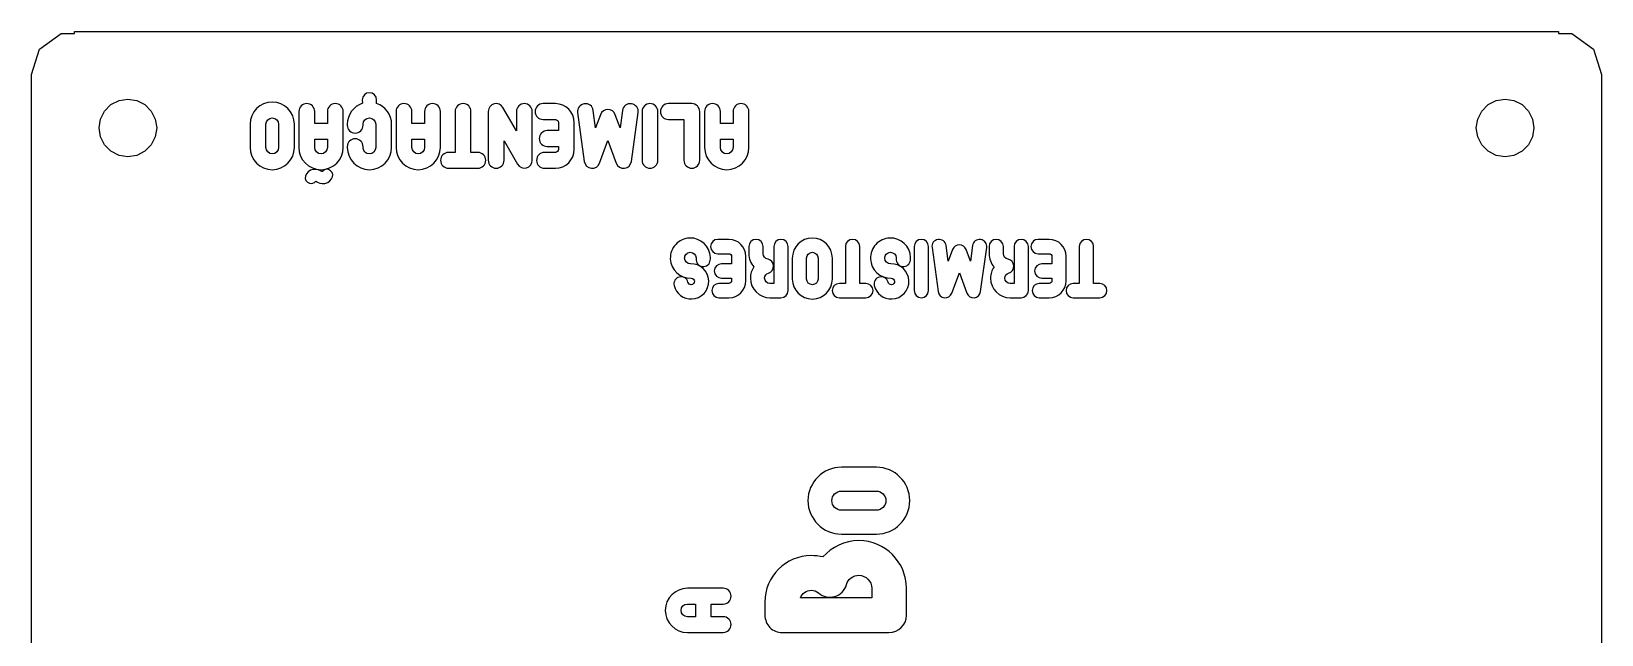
# Model space of a CAD drawing. Extents: x 0 to 215, y 0 to 110.
# Drawn here: x 105.6 to 214.6, y 68.3 to 110.1 of the extents above; entities that cross this region are included whole.
import ezdxf

# ---------------------------------------------------------------- set-up
doc = ezdxf.new("R2010")
doc.units = 0
doc.layers.get('0').update_dxf_attribs({"linetype": 'CONTINUOUS'})

msp = doc.modelspace()

# ---------------------------------------------------------------- linework, layer by layer
at = {"color": 7}
for points in [[(108.578241, 110.142861), (211.578241, 110.142861)], [(108.578241, 109.995863), (108.578241, 110.142861)], [(211.578241, 110.142861), (211.578241, 109.995863)], [(106.15124, 108.905861), (107.65124, 109.995863)], [(107.65124, 109.995863), (108.578241, 109.995863)], [(211.578241, 109.995863), (212.505239, 109.995863)], [(212.505239, 109.995863), (214.005242, 108.905861)], [(105.578241, 107.142861), (106.15124, 108.905861)], [(214.005242, 108.905861), (214.57824, 107.142861)], [(105.578241, 3.142869), (105.578241, 107.142861)], [(214.57824, 107.142861), (214.57824, 3.142869)], [(110.660239, 104.618863), (111.102242, 105.060863)], [(111.102242, 105.060863), (111.66024, 105.344863)], [(111.66024, 105.344863), (112.278242, 105.442862)], [(112.278242, 105.442862), (112.896241, 105.344863)], [(112.896241, 105.344863), (113.454242, 105.060863)], [(113.454242, 105.060863), (113.896242, 104.618863)], [(128.545874, 105.387642), (128.551747, 105.152681)], [(129.544464, 105.146808), (129.544464, 105.387642)], [(139.248227, 104.582897), (139.248227, 103.243611), (138.314252, 104.858978)], [(141.95167, 105.129183), (141.094059, 105.129183)], [(145.082822, 104.359682), (144.747999, 103.455078), (144.583525, 104.653385)], [(146.610076, 104.653385), (146.445602, 103.455078), (146.110779, 104.359682)], [(151.422306, 105.129183), (149.795193, 105.129183)], [(206.26024, 104.618863), (206.702239, 105.060863)], [(206.702239, 105.060863), (207.260241, 105.344863)], [(207.260241, 105.344863), (207.87824, 105.442862)], [(207.87824, 105.442862), (208.496241, 105.344863)], [(208.496241, 105.344863), (209.05424, 105.060863)], [(209.05424, 105.060863), (209.496239, 104.618863)], [(110.27824, 103.442863), (110.376242, 104.060862)], [(110.376242, 104.060862), (110.660239, 104.618863)], [(113.896242, 104.618863), (114.180242, 104.060862)], [(114.180242, 104.060862), (114.278241, 103.442863)], [(120.760178, 103.695915), (120.760178, 102.086421)], [(121.858627, 102.086421), (121.858627, 103.695915)], [(122.739736, 103.695915), (122.739736, 102.086421)], [(123.838185, 102.086421), (123.838185, 103.695915)], [(124.144094, 104.582897), (124.144094, 102.086421)], [(126.123652, 104.582897), (126.123652, 103.754654), (125.242543, 103.754654), (125.242543, 104.582897)], [(127.222101, 102.086421), (127.222101, 104.582897)], [(127.506164, 103.695915), (127.506164, 103.637173)], [(128.604613, 103.637173), (128.604613, 103.695915)], [(129.485722, 103.695915), (129.485722, 102.086421)], [(130.584172, 102.086421), (130.584172, 103.695915)], [(130.890084, 104.582897), (130.890084, 102.086421)], [(132.869642, 104.582897), (132.869642, 103.754654), (131.988533, 103.754654), (131.988533, 104.582897)], [(133.968091, 102.086421), (133.968091, 104.582897)], [(134.99495, 104.58877), (134.99495, 101.745725), (134.530899, 101.745725)], [(136.563324, 101.745725), (136.093399, 101.745725), (136.093399, 104.58877)], [(137.292167, 104.582897), (137.292167, 101.199439)], [(140.346678, 101.199439), (140.346678, 104.582897)], [(141.094059, 104.030735), (141.95167, 104.030735)], [(142.157264, 103.825144), (142.157264, 103.25536), (141.381886, 103.25536)], [(143.255712, 101.951319), (143.255712, 103.825144)], [(143.496823, 104.506533), (143.960875, 101.123075)], [(147.232726, 101.123075), (147.702651, 104.506533)], [(147.967533, 104.577024), (147.967533, 104.577024), (147.967533, 101.193566), (147.967533, 101.193566)], [(149.065985, 101.193566), (149.065985, 104.577024), (149.065985, 104.577024)], [(149.795193, 104.030735), (150.870144, 104.030735), (150.870144, 101.193566)], [(151.968595, 101.193566), (151.968595, 104.577024)], [(152.309748, 104.582897), (152.309748, 102.086421)], [(154.289306, 104.582897), (154.289306, 103.754654), (153.408197, 103.754654), (153.408197, 104.582897)], [(155.387757, 102.086421), (155.387757, 104.582897)], [(205.878241, 103.442863), (205.97624, 104.060862)], [(205.97624, 104.060862), (206.26024, 104.618863)], [(209.496239, 104.618863), (209.78024, 104.060862)], [(209.78024, 104.060862), (209.878241, 103.442863)], [(110.376242, 102.824861), (110.27824, 103.442863)], [(110.660239, 102.266863), (110.376242, 102.824861)], [(114.180242, 102.824861), (113.896242, 102.266863)], [(114.278241, 103.442863), (114.180242, 102.824861)], [(125.242543, 102.086421), (125.242543, 102.656205), (126.123652, 102.656205)], [(126.123652, 102.656205), (126.123652, 102.086421)], [(131.988533, 102.086421), (131.988533, 102.656205), (132.869642, 102.656205)], [(132.869642, 102.656205), (132.869642, 102.086421)], [(138.390616, 101.199439), (138.390616, 102.538725), (139.324591, 100.923358)], [(145.018207, 101.005595), (145.599737, 102.573969), (146.175394, 101.005595)], [(153.408197, 102.086421), (153.408197, 102.656205), (154.289306, 102.656205)], [(154.289306, 102.656205), (154.289306, 102.086421)], [(205.97624, 102.824861), (205.878241, 103.442863)], [(206.26024, 102.266863), (205.97624, 102.824861)], [(209.78024, 102.824861), (209.496239, 102.266863)], [(209.878241, 103.442863), (209.78024, 102.824861)], [(111.102242, 101.824861), (110.660239, 102.266863)], [(111.66024, 101.540863), (111.102242, 101.824861)], [(112.278242, 101.442861), (111.66024, 101.540863)], [(112.896241, 101.540863), (112.278242, 101.442861)], [(113.454242, 101.824861), (112.896241, 101.540863)], [(113.896242, 102.266863), (113.454242, 101.824861)], [(127.506164, 102.13929), (127.506164, 102.086421)], [(128.604613, 102.086421), (128.604613, 102.13929)], [(141.95167, 101.745725), (141.188045, 101.745725)], [(141.381886, 102.156912), (142.157264, 102.156912), (142.157264, 101.951319)], [(206.702239, 101.824861), (206.26024, 102.266863)], [(207.260241, 101.540863), (206.702239, 101.824861)], [(207.87824, 101.442861), (207.260241, 101.540863)], [(208.496241, 101.540863), (207.87824, 101.442861)], [(209.05424, 101.824861), (208.496241, 101.540863)], [(209.496239, 102.266863), (209.05424, 101.824861)], [(125.747712, 100.424082), (125.724217, 100.435822), (125.700722, 100.447562)], [(134.530899, 100.647277), (136.563324, 100.647277)], [(141.188045, 100.647277), (141.95167, 100.647277)], [(125.336529, 99.736806), (125.3659, 99.719195), (125.389395, 99.707454)], [(153.997612, 95.708411), (153.22307, 95.708411)], [(155.385386, 95.215038), (155.385386, 94.711057)], [(156.377437, 94.711057), (156.377437, 95.215038)], [(157.120147, 95.215038), (157.120147, 92.652686), (156.849589, 92.652686)], [(158.112198, 92.159314), (158.112198, 95.215038)], [(162.086118, 95.220344), (162.086118, 92.652686), (161.667015, 92.652686)], [(163.502574, 92.652686), (163.078166, 92.652686), (163.078166, 95.220344)], [(166.859943, 95.209733), (166.859943, 95.209733), (166.859943, 92.154008), (166.859943, 92.154008)], [(167.851991, 92.154008), (167.851991, 95.209733), (167.851991, 95.209733)], [(168.096274, 95.146072), (168.515377, 92.090347)], [(169.528645, 95.013447), (169.226258, 94.196464), (169.077713, 95.278699)], [(170.907967, 95.278699), (170.759425, 94.196464), (170.457035, 95.013447)], [(171.470306, 92.090347), (171.894712, 95.146072)], [(172.057015, 95.215038), (172.057015, 94.711057)], [(173.049063, 94.711057), (173.049063, 95.215038)], [(173.791776, 95.215038), (173.791776, 92.652686), (173.521215, 92.652686)], [(174.783823, 92.159314), (174.783823, 95.215038)], [(176.233353, 95.708411), (175.458814, 95.708411)], [(178.32256, 95.220344), (178.32256, 92.652686), (177.90346, 92.652686)], [(179.739016, 92.652686), (179.31461, 92.652686), (179.31461, 95.220344)], [(151.718002, 94.37153), (151.718002, 94.37153)], [(153.22307, 94.71636), (153.997612, 94.71636)], [(154.183292, 94.530683), (154.183292, 94.016091), (153.483019, 94.016091)], [(155.175339, 92.838363), (155.175339, 94.530683)], [(158.400081, 94.41397), (158.400081, 92.960379)], [(159.392132, 92.960379), (159.392132, 94.41397)], [(160.187894, 94.41397), (160.187894, 92.960379)], [(161.179945, 92.960379), (161.179945, 94.41397)], [(165.612753, 94.37153), (165.612753, 94.37153)], [(175.458814, 94.71636), (176.233353, 94.71636)], [(176.419033, 94.530683), (176.419033, 94.016091), (175.718761, 94.016091)], [(177.411084, 92.838363), (177.411084, 94.530683)], [(151.155662, 92.737567), (151.155662, 92.737567)], [(153.997612, 92.652686), (153.307951, 92.652686)], [(153.483019, 93.02404), (154.183292, 93.02404), (154.183292, 92.838363)], [(165.050416, 92.737567), (165.050416, 92.737567)], [(169.47029, 91.984246), (169.995494, 93.400702), (170.51539, 91.984246)], [(176.233353, 92.652686), (175.543695, 92.652686)], [(175.718761, 93.02404), (176.419033, 93.02404), (176.419033, 92.838363)], [(150.195444, 92.498839), (150.195444, 92.498839)], [(153.307951, 91.660636), (153.997612, 91.660636)], [(156.849589, 91.660636), (157.613519, 91.660636)], [(161.667015, 91.660636), (163.502574, 91.660636)], [(164.090198, 92.498839), (164.090198, 92.498839)], [(173.521215, 91.660636), (174.285148, 91.660636)], [(175.543695, 91.660636), (176.233353, 91.660636)], [(177.90346, 91.660636), (179.739016, 91.660636)], [(164.231873, 79.898692), (161.805408, 79.898692)], [(161.805408, 78.242674), (164.231873, 78.242674)], [(164.231873, 76.914316), (161.805408, 76.914316)], [(161.805408, 75.258295), (164.231873, 75.258295)], [(153.599792, 71.499157), (151.11211, 71.499157)], [(163.912832, 71.497585), (163.912832, 70.828123), (158.956217, 70.828123)], [(166.320332, 69.617931), (166.320332, 71.497585)], [(151.11211, 70.404575), (151.679887, 70.404575), (151.679887, 69.526571)], [(153.599792, 69.526571), (152.774467, 69.526571), (152.774467, 70.404575), (153.599792, 70.404575)], [(156.497223, 70.544888), (156.497223, 69.630809)], [(151.679887, 69.526571), (151.11211, 69.526571)], [(151.11211, 68.431989), (153.599792, 68.431989)], [(157.694534, 68.420623), (165.110146, 68.420623)]]:
    msp.add_lwpolyline(points, dxfattribs=at)
for points in [[(129.045169, 105.886939), (128.769089, 105.886939), (128.545874, 105.663723), (128.545874, 105.387642)], [(129.544464, 105.387642), (129.544464, 105.663723), (129.32125, 105.886939), (129.045169, 105.886939)], [(122.299181, 105.234918), (121.447443, 105.234918), (120.760178, 104.547653), (120.760178, 103.695915)], [(123.838185, 103.695915), (123.838185, 104.547653), (123.145045, 105.234918), (122.299181, 105.234918)], [(124.690381, 105.135059), (124.390805, 105.135059), (124.144094, 104.888349), (124.144094, 104.582897)], [(125.242543, 104.582897), (125.242543, 104.888349), (124.995832, 105.135059), (124.690381, 105.135059)], [(126.669939, 105.135059), (126.370363, 105.135059), (126.123652, 104.888349), (126.123652, 104.582897)], [(127.222101, 104.582897), (127.222101, 104.888349), (126.97539, 105.135059), (126.669939, 105.135059)], [(128.551747, 105.152681), (127.940845, 104.947088), (127.506164, 104.371431), (127.506164, 103.695915)], [(130.584172, 103.695915), (130.584172, 104.365558), (130.149491, 104.941215), (129.544464, 105.146808)], [(131.436372, 105.135059), (131.136795, 105.135059), (130.890084, 104.888349), (130.890084, 104.582897)], [(131.988533, 104.582897), (131.988533, 104.888349), (131.741822, 105.135059), (131.436372, 105.135059)], [(133.415929, 105.135059), (133.116353, 105.135059), (132.869642, 104.888349), (132.869642, 104.582897)], [(133.968091, 104.582897), (133.968091, 104.888349), (133.72138, 105.135059), (133.415929, 105.135059)], [(135.547112, 105.135059), (135.241661, 105.135059), (134.99495, 104.894222), (134.99495, 104.58877)], [(136.093399, 104.58877), (136.093399, 104.894222), (135.846688, 105.135059), (135.547112, 105.135059)], [(137.697475, 105.111561), (137.456641, 105.046947), (137.292167, 104.829607), (137.292167, 104.582897)], [(138.314252, 104.858978), (138.190899, 105.070444), (137.938312, 105.176176), (137.697475, 105.111561)], [(139.800389, 105.129183), (139.49494, 105.129183), (139.248227, 104.882473), (139.248227, 104.582897)], [(140.346678, 104.582897), (140.346678, 104.882473), (140.099965, 105.129183), (139.800389, 105.129183)], [(141.094059, 105.129183), (140.794483, 105.129183), (140.54777, 104.882473), (140.54777, 104.577024)], [(143.255712, 103.825144), (143.255712, 104.541777), (142.674179, 105.129183), (141.95167, 105.129183)], [(143.960875, 105.12331), (143.661299, 105.082193), (143.449833, 104.806112), (143.496823, 104.506533)], [(144.583525, 104.653385), (144.542406, 104.952964), (144.266325, 105.16443), (143.960875, 105.12331)], [(145.599737, 104.718), (145.364776, 104.718), (145.159182, 104.577024), (145.082822, 104.359682)], [(146.110779, 104.359682), (146.034419, 104.577024), (145.828825, 104.718), (145.599737, 104.718)], [(147.232726, 105.12331), (146.93315, 105.16443), (146.651195, 104.952964), (146.610076, 104.653385)], [(147.702651, 104.506533), (147.743768, 104.806112), (147.532302, 105.082193), (147.232726, 105.12331)], [(148.519696, 105.129183), (148.214247, 105.129183), (147.967533, 104.882473), (147.967533, 104.577024)], [(149.065985, 104.577024), (149.065985, 104.882473), (148.825148, 105.129183), (148.519696, 105.129183)], [(149.795193, 105.129183), (149.489741, 105.129183), (149.243031, 104.882473), (149.243031, 104.577024)], [(151.968595, 104.577024), (151.968595, 104.882473), (151.721882, 105.129183), (151.422306, 105.129183)], [(152.856037, 105.135059), (152.556458, 105.135059), (152.309748, 104.888349), (152.309748, 104.582897)], [(153.408197, 104.582897), (153.408197, 104.888349), (153.161486, 105.135059), (152.856037, 105.135059)], [(154.835595, 105.135059), (154.536016, 105.135059), (154.289306, 104.888349), (154.289306, 104.582897)], [(155.387757, 104.582897), (155.387757, 104.888349), (155.141044, 105.135059), (154.835595, 105.135059)], [(121.858627, 103.695915), (121.858627, 103.936749), (122.058345, 104.136469), (122.299181, 104.136469)], [(122.299181, 104.136469), (122.540017, 104.136469), (122.739736, 103.936749), (122.739736, 103.695915)], [(127.506164, 103.637173), (127.506164, 103.331724), (127.752875, 103.085011), (128.052452, 103.085011)], [(128.052452, 103.085011), (128.357903, 103.085011), (128.604613, 103.331724), (128.604613, 103.637173)], [(128.604613, 103.695915), (128.604613, 103.936749), (128.804332, 104.136469), (129.045168, 104.136469)], [(129.045168, 104.136469), (129.286004, 104.136469), (129.485722, 103.936749), (129.485722, 103.695915)], [(140.54777, 104.577024), (140.54777, 104.277445), (140.794483, 104.030735), (141.094059, 104.030735)], [(141.95167, 104.030735), (142.069151, 104.030735), (142.157264, 103.936749), (142.157264, 103.825144)], [(149.243031, 104.577024), (149.243031, 104.271572), (149.489741, 104.030735), (149.795193, 104.030735)], [(128.052452, 102.691449), (127.752875, 102.691449), (127.506164, 102.444739), (127.506164, 102.13929)], [(128.604613, 102.13929), (128.604613, 102.444739), (128.357903, 102.691449), (128.052452, 102.691449)], [(141.381886, 103.25536), (141.076437, 103.25536), (140.829727, 103.00865), (140.829727, 102.703198)], [(140.829727, 102.703198), (140.829727, 102.403622), (141.076437, 102.156912), (141.381886, 102.156912)], [(120.760178, 102.086421), (120.760178, 101.240559), (121.447443, 100.547418), (122.299181, 100.547418)], [(122.299181, 101.645867), (122.058345, 101.645867), (121.858627, 101.845587), (121.858627, 102.086421)], [(122.299181, 100.547418), (123.145045, 100.547418), (123.838185, 101.240559), (123.838185, 102.086421)], [(122.739736, 102.086421), (122.739736, 101.845587), (122.540017, 101.645867), (122.299181, 101.645867)], [(124.144094, 102.086421), (124.144094, 101.240559), (124.83136, 100.547418), (125.683097, 100.547418)], [(125.683097, 101.645867), (125.436387, 101.645867), (125.242543, 101.845587), (125.242543, 102.086421)], [(126.123652, 102.086421), (126.123652, 101.845587), (125.923934, 101.645867), (125.683097, 101.645867)], [(125.683097, 100.547418), (126.528961, 100.547418), (127.222101, 101.240559), (127.222101, 102.086421)], [(127.506164, 102.086421), (127.506164, 101.234683), (128.19343, 100.547418), (129.045168, 100.547418)], [(129.045168, 101.645867), (128.804332, 101.645867), (128.604613, 101.839711), (128.604613, 102.086421)], [(129.485722, 102.086421), (129.485722, 101.839711), (129.286004, 101.645867), (129.045168, 101.645867)], [(129.045169, 100.547418), (129.891033, 100.547418), (130.584172, 101.234683), (130.584172, 102.086421)], [(130.890084, 102.086421), (130.890084, 101.240559), (131.57735, 100.547418), (132.429087, 100.547418)], [(132.429087, 101.645867), (132.182377, 101.645867), (131.988533, 101.845587), (131.988533, 102.086421)], [(132.869642, 102.086421), (132.869642, 101.845587), (132.669924, 101.645867), (132.429087, 101.645867)], [(132.429087, 100.547418), (133.274951, 100.547418), (133.968091, 101.240559), (133.968091, 102.086421)], [(134.530899, 101.745725), (134.225449, 101.745725), (133.978738, 101.499015), (133.978738, 101.199439)], [(137.115485, 101.199439), (137.115485, 101.499015), (136.868775, 101.745725), (136.563324, 101.745725)], [(141.188045, 101.745725), (140.888466, 101.745725), (140.641756, 101.499015), (140.641756, 101.193566)], [(142.157264, 101.951319), (142.157264, 101.839711), (142.069151, 101.745725), (141.95167, 101.745725)], [(141.95167, 100.647277), (142.674179, 100.647277), (143.255712, 101.22881), (143.255712, 101.951319)], [(152.309748, 102.086421), (152.309748, 101.240559), (152.997016, 100.547418), (153.848751, 100.547418)], [(153.848751, 101.645867), (153.602041, 101.645867), (153.408197, 101.845587), (153.408197, 102.086421)], [(154.289306, 102.086421), (154.289306, 101.845587), (154.089588, 101.645867), (153.848751, 101.645867)], [(153.848751, 100.547418), (154.694616, 100.547418), (155.387757, 101.240559), (155.387757, 102.086421)], [(125.148561, 100.565043), (124.84311, 100.529799), (124.666888, 100.294838), (124.608147, 100.100994)], [(125.700722, 100.447562), (125.589115, 100.500428), (125.407019, 100.594414), (125.148561, 100.565043)], [(125.777083, 100.412341), (125.765334, 100.412341), (125.759461, 100.418211), (125.747712, 100.424082)], [(126.211763, 100.553317), (126.047289, 100.606185), (125.871067, 100.541576), (125.777083, 100.412341)], [(126.476096, 100.054023), (126.54071, 100.26549), (126.423229, 100.488705), (126.211763, 100.553317)], [(133.978738, 101.199439), (133.978738, 100.893987), (134.225449, 100.647277), (134.530899, 100.647277)], [(136.563324, 100.647277), (136.868775, 100.647277), (137.115485, 100.893987), (137.115485, 101.199439)], [(137.292167, 101.199439), (137.292167, 100.893987), (137.538878, 100.647277), (137.838454, 100.647277)], [(137.838454, 100.647277), (138.143906, 100.647277), (138.390616, 100.893987), (138.390616, 101.199439)], [(139.324591, 100.923358), (139.447947, 100.711892), (139.700531, 100.60616), (139.941368, 100.670775)], [(139.941368, 100.670775), (140.182202, 100.73539), (140.346678, 100.952729), (140.346678, 101.199439)], [(140.641756, 101.193566), (140.641756, 100.893987), (140.888466, 100.647277), (141.188045, 100.647277)], [(143.960875, 101.123075), (143.996119, 100.870492), (144.195837, 100.676648), (144.448423, 100.647277)], [(144.448423, 100.647277), (144.695133, 100.623768), (144.93597, 100.770634), (145.018207, 101.005595)], [(146.175394, 101.005595), (146.263507, 100.770634), (146.498468, 100.623782), (146.751054, 100.647277)], [(146.751054, 100.647277), (146.997764, 100.676648), (147.197482, 100.870492), (147.232726, 101.123075)], [(147.967533, 101.193566), (147.967533, 100.893987), (148.214247, 100.647277), (148.519696, 100.647277)], [(148.519696, 100.647277), (148.825148, 100.647277), (149.065985, 100.893987), (149.065985, 101.193566)], [(150.870144, 101.193566), (150.870144, 100.893987), (151.116857, 100.647277), (151.422306, 100.647277)], [(151.422306, 100.647277), (151.721882, 100.647277), (151.968595, 100.893987), (151.968595, 101.193566)], [(124.608147, 100.100994), (124.543533, 99.889527), (124.666888, 99.666312), (124.878354, 99.601697)], [(124.878351, 99.601695), (125.042825, 99.554702), (125.213173, 99.619305), (125.313032, 99.748546)], [(125.313032, 99.748546), (125.318905, 99.742676), (125.330654, 99.736806), (125.336529, 99.736806)], [(125.389395, 99.707454), (125.495128, 99.654586), (125.683098, 99.560603), (125.941556, 99.589971)], [(125.941556, 99.589971), (126.247007, 99.631091), (126.423229, 99.866052), (126.476096, 100.054023)], [(150.306851, 95.36358), (150.052207, 95.093022), (149.91958, 94.73758), (149.930191, 94.366227)], [(151.272375, 95.803903), (150.901019, 95.793292), (150.556189, 95.634138), (150.306851, 95.36358)], [(152.715358, 94.461717), (152.688829, 95.230953), (152.041612, 95.830427), (151.272375, 95.803903)], [(153.22307, 95.708411), (152.952512, 95.708411), (152.729698, 95.485596), (152.729698, 95.209733)], [(152.729698, 95.209733), (152.729698, 94.939175), (152.952512, 94.71636), (153.22307, 94.71636)], [(155.175339, 94.530683), (155.175339, 95.177904), (154.650138, 95.708411), (153.997612, 95.708411)], [(155.884064, 95.708411), (155.608201, 95.708411), (155.385386, 95.485596), (155.385386, 95.215038)], [(156.377437, 95.215038), (156.377437, 95.485596), (156.154622, 95.708411), (155.884064, 95.708411)], [(157.613519, 95.708411), (157.337656, 95.708411), (157.120147, 95.485596), (157.120147, 95.215038)], [(158.112198, 95.215038), (158.112198, 95.485596), (157.889383, 95.708411), (157.613519, 95.708411)], [(159.790011, 95.803903), (159.020778, 95.803903), (158.400081, 95.183206), (158.400081, 94.41397)], [(161.179945, 94.41397), (161.179945, 95.183206), (160.553945, 95.803903), (159.790011, 95.803903)], [(162.584793, 95.713717), (162.308929, 95.713717), (162.086118, 95.496208), (162.086118, 95.220344)], [(163.078166, 95.220344), (163.078166, 95.496208), (162.855354, 95.713717), (162.584793, 95.713717)], [(164.201602, 95.36358), (163.946959, 95.093022), (163.814331, 94.73758), (163.824943, 94.366227)], [(165.167127, 95.803903), (164.795773, 95.793292), (164.450943, 95.634138), (164.201602, 95.36358)], [(166.610109, 94.461717), (166.58358, 95.230953), (165.936363, 95.830427), (165.167127, 95.803903)], [(167.358619, 95.708411), (167.082755, 95.708411), (166.859943, 95.485596), (166.859943, 95.209733)], [(167.851991, 95.209733), (167.851991, 95.485596), (167.634483, 95.708411), (167.358619, 95.708411)], [(168.515377, 95.703105), (168.244816, 95.66597), (168.053834, 95.416632), (168.096274, 95.146072)], [(169.077713, 95.278699), (169.040579, 95.549257), (168.791241, 95.740243), (168.515377, 95.703105)], [(169.995494, 95.337054), (169.783292, 95.337054), (169.597612, 95.209733), (169.528645, 95.013447)], [(170.457035, 95.013447), (170.388068, 95.209733), (170.202392, 95.337054), (169.995494, 95.337054)], [(171.470306, 95.703105), (171.199748, 95.740243), (170.945102, 95.549257), (170.907967, 95.278699)], [(171.894712, 95.146072), (171.931846, 95.416632), (171.740864, 95.66597), (171.470306, 95.703105)], [(172.55569, 95.708411), (172.279826, 95.708411), (172.057015, 95.485596), (172.057015, 95.215038)], [(173.049063, 95.215038), (173.049063, 95.485596), (172.826251, 95.708411), (172.55569, 95.708411)], [(174.285148, 95.708411), (174.009284, 95.708411), (173.791776, 95.485596), (173.791776, 95.215038)], [(174.783823, 95.215038), (174.783823, 95.485596), (174.561012, 95.708411), (174.285148, 95.708411)], [(175.458814, 95.708411), (175.188253, 95.708411), (174.965442, 95.485596), (174.965442, 95.209733)], [(174.965442, 95.209733), (174.965442, 94.939175), (175.188253, 94.71636), (175.458814, 94.71636)], [(177.411084, 94.530683), (177.411084, 95.177904), (176.885879, 95.708411), (176.233353, 95.708411)], [(178.821238, 95.713717), (178.545374, 95.713717), (178.32256, 95.496208), (178.32256, 95.220344)], [(179.31461, 95.220344), (179.31461, 95.496208), (179.091796, 95.713717), (178.821238, 95.713717)], [(149.930191, 94.366227), (149.95672, 93.596991), (150.603935, 92.997517), (151.373171, 93.02404)], [(150.922239, 94.398056), (150.922239, 94.504157), (150.959377, 94.604956), (151.028341, 94.684531)], [(151.336036, 94.016091), (151.118528, 94.005479), (150.932851, 94.180547), (150.922239, 94.398056)], [(151.028341, 94.684531), (151.102613, 94.764106), (151.203409, 94.806547), (151.30951, 94.811853)], [(151.30951, 94.811853), (151.527019, 94.822464), (151.712696, 94.647393), (151.723307, 94.424582)], [(152.598645, 92.838363), (152.577422, 93.506804), (152.00978, 94.037311), (151.336036, 94.016091)], [(151.718002, 94.37153), (151.691473, 94.095666), (151.887764, 93.851634), (152.163628, 93.825108)], [(151.723307, 94.424582), (151.723307, 94.408665), (151.723307, 94.387447), (151.718002, 94.37153)], [(152.163628, 93.825108), (152.434188, 93.798579), (152.67822, 93.99487), (152.704746, 94.265428)], [(152.704746, 94.265428), (152.715358, 94.329089), (152.715358, 94.398056), (152.715358, 94.461717)], [(153.483019, 94.016091), (153.207156, 94.016091), (152.984344, 93.793276), (152.984344, 93.517412)], [(153.997612, 94.71636), (154.103713, 94.71636), (154.183292, 94.631479), (154.183292, 94.530683)], [(155.385386, 94.711057), (155.385386, 94.360921), (155.512711, 94.04792), (155.730217, 93.803888)], [(155.730217, 93.803888), (155.576372, 93.581073), (155.486185, 93.310515), (155.486185, 93.018737)], [(156.711658, 94.334395), (156.504759, 94.382141), (156.377437, 94.525378), (156.377437, 94.711057)], [(157.098927, 93.867549), (157.093621, 94.09036), (156.93447, 94.286649), (156.711658, 94.334395)], [(156.743487, 93.374176), (156.960996, 93.437837), (157.104232, 93.639431), (157.098927, 93.867549)], [(159.392132, 94.41397), (159.392132, 94.631479), (159.572506, 94.811853), (159.790011, 94.811853)], [(159.790011, 94.811853), (160.00752, 94.811853), (160.187894, 94.631479), (160.187894, 94.41397)], [(163.824943, 94.366227), (163.851471, 93.596991), (164.498689, 92.997517), (165.267925, 93.02404)], [(164.816993, 94.398056), (164.816993, 94.504157), (164.854128, 94.604956), (164.923095, 94.684531)], [(165.230787, 94.016091), (165.013282, 94.005479), (164.827602, 94.180547), (164.816993, 94.398056)], [(164.923095, 94.684531), (164.997364, 94.764106), (165.098163, 94.806547), (165.204264, 94.811853)], [(165.204264, 94.811853), (165.42177, 94.822464), (165.60745, 94.647393), (165.618058, 94.424582)], [(166.493396, 92.838363), (166.472173, 93.506804), (165.904534, 94.037311), (165.230787, 94.016091)], [(165.612753, 94.37153), (165.586224, 94.095666), (165.782515, 93.851634), (166.058379, 93.825108)], [(165.618058, 94.424582), (165.618058, 94.408665), (165.618058, 94.387447), (165.612753, 94.37153)], [(166.058379, 93.825108), (166.328937, 93.798579), (166.572971, 93.99487), (166.599497, 94.265428)], [(166.599497, 94.265428), (166.610109, 94.329089), (166.610109, 94.398056), (166.610109, 94.461717)], [(172.057015, 94.711057), (172.057015, 94.360921), (172.184337, 94.04792), (172.401845, 93.803888)], [(172.401845, 93.803888), (172.247997, 93.581073), (172.157811, 93.310515), (172.157811, 93.018737)], [(173.383284, 94.334395), (173.176387, 94.382141), (173.049063, 94.525378), (173.049063, 94.711057)], [(173.770555, 93.867549), (173.76525, 94.09036), (173.606096, 94.286649), (173.383284, 94.334395)], [(173.415113, 93.374176), (173.632622, 93.437837), (173.775858, 93.639431), (173.770555, 93.867549)], [(175.718761, 94.016091), (175.442897, 94.016091), (175.220085, 93.793276), (175.220085, 93.517412)], [(176.233353, 94.71636), (176.339455, 94.71636), (176.419033, 94.631479), (176.419033, 94.530683)], [(150.556189, 93.098312), (150.290936, 93.034652), (150.126477, 92.764091), (150.195444, 92.498839)], [(151.155662, 92.737567), (151.092002, 93.00282), (150.821444, 93.167279), (150.556189, 93.098312)], [(151.389086, 92.567805), (151.277681, 92.562499), (151.182189, 92.636769), (151.155662, 92.737567)], [(151.373171, 93.02404), (151.495187, 93.02404), (151.601291, 92.92855), (151.606594, 92.801228)], [(151.606594, 92.801228), (151.6119, 92.67921), (151.511104, 92.573108), (151.389086, 92.567805)], [(151.420917, 91.575755), (152.094661, 91.596978), (152.619865, 92.16462), (152.598645, 92.838363)], [(153.307951, 92.652686), (153.037393, 92.652686), (152.814582, 92.429872), (152.814582, 92.154008)], [(152.984344, 93.517412), (152.984344, 93.246854), (153.207156, 93.02404), (153.483019, 93.02404)], [(154.183292, 92.838363), (154.183292, 92.737567), (154.103713, 92.652686), (153.997612, 92.652686)], [(153.997612, 91.660636), (154.650138, 91.660636), (155.175339, 92.18584), (155.175339, 92.838363)], [(155.486185, 93.018737), (155.486185, 92.270721), (156.096267, 91.660636), (156.849589, 91.660636)], [(156.478232, 93.018737), (156.478232, 93.188499), (156.584337, 93.32643), (156.743487, 93.374176)], [(156.849589, 92.652686), (156.642692, 92.652686), (156.478232, 92.817143), (156.478232, 93.018737)], [(158.400081, 92.960379), (158.400081, 92.196449), (159.020778, 91.570449), (159.790011, 91.570449)], [(159.790011, 92.562499), (159.572506, 92.562499), (159.392132, 92.74287), (159.392132, 92.960379)], [(159.790011, 91.570449), (160.553945, 91.570449), (161.179945, 92.196449), (161.179945, 92.960379)], [(160.187894, 92.960379), (160.187894, 92.74287), (160.00752, 92.562499), (159.790011, 92.562499)], [(161.667015, 92.652686), (161.391151, 92.652686), (161.168337, 92.429872), (161.168337, 92.159314)], [(164.00125, 92.159314), (164.00125, 92.429872), (163.778438, 92.652686), (163.502574, 92.652686)], [(164.450943, 93.098312), (164.185687, 93.034652), (164.021231, 92.764091), (164.090198, 92.498839)], [(165.050416, 92.737567), (164.986756, 93.00282), (164.716195, 93.167279), (164.450943, 93.098312)], [(165.28384, 92.567805), (165.172432, 92.562499), (165.076942, 92.636769), (165.050416, 92.737567)], [(165.267925, 93.02404), (165.389941, 93.02404), (165.496042, 92.92855), (165.501348, 92.801228)], [(165.501348, 92.801228), (165.506654, 92.67921), (165.405856, 92.573108), (165.28384, 92.567805)], [(165.315669, 91.575755), (165.989415, 91.596978), (166.514616, 92.16462), (166.493396, 92.838363)], [(172.157811, 93.018737), (172.157811, 92.270721), (172.767896, 91.660636), (173.521215, 91.660636)], [(173.149861, 93.018737), (173.149861, 93.188499), (173.255963, 93.32643), (173.415113, 93.374176)], [(173.521215, 92.652686), (173.314318, 92.652686), (173.149861, 92.817143), (173.149861, 93.018737)], [(175.543695, 92.652686), (175.273135, 92.652686), (175.050323, 92.429872), (175.050323, 92.154008)], [(175.220085, 93.517412), (175.220085, 93.246854), (175.442897, 93.02404), (175.718761, 93.02404)], [(176.419033, 92.838363), (176.419033, 92.737567), (176.339455, 92.652686), (176.233353, 92.652686)], [(176.233353, 91.660636), (176.885879, 91.660636), (177.411084, 92.18584), (177.411084, 92.838363)], [(177.90346, 92.652686), (177.627596, 92.652686), (177.404782, 92.429872), (177.404782, 92.159314)], [(180.237694, 92.159314), (180.237694, 92.429872), (180.01488, 92.652686), (179.739016, 92.652686)], [(150.195444, 92.498839), (150.333377, 91.941805), (150.84797, 91.554534), (151.420917, 91.575755)], [(152.814582, 92.154008), (152.814582, 91.88345), (153.037393, 91.660636), (153.307951, 91.660636)], [(157.613519, 91.660636), (157.889383, 91.660636), (158.112198, 91.88345), (158.112198, 92.159314)], [(161.168337, 92.159314), (161.168337, 91.88345), (161.391151, 91.660636), (161.667015, 91.660636)], [(163.502574, 91.660636), (163.778438, 91.660636), (164.00125, 91.88345), (164.00125, 92.159314)], [(164.090198, 92.498839), (164.228128, 91.941805), (164.742721, 91.554534), (165.315669, 91.575755)], [(166.859943, 92.154008), (166.859943, 91.88345), (167.082755, 91.660636), (167.358619, 91.660636)], [(167.358619, 91.660636), (167.634483, 91.660636), (167.851991, 91.88345), (167.851991, 92.154008)], [(168.515377, 92.090347), (168.547206, 91.86223), (168.72758, 91.687162), (168.955697, 91.660636)], [(168.955697, 91.660636), (169.178512, 91.639413), (169.396021, 91.772043), (169.47029, 91.984246)], [(170.51539, 91.984246), (170.594968, 91.772043), (170.807171, 91.639415), (171.035289, 91.660636)], [(171.035289, 91.660636), (171.258103, 91.687165), (171.438474, 91.86223), (171.470306, 92.090347)], [(174.285148, 91.660636), (174.561012, 91.660636), (174.783823, 91.88345), (174.783823, 92.159314)], [(175.050323, 92.154008), (175.050323, 91.88345), (175.273135, 91.660636), (175.543695, 91.660636)], [(177.404782, 92.159314), (177.404782, 91.88345), (177.627596, 91.660636), (177.90346, 91.660636)], [(179.739016, 91.660636), (180.01488, 91.660636), (180.237694, 91.88345), (180.237694, 92.159314)], [(161.805408, 79.898692), (160.530184, 79.898692), (159.485211, 78.862569), (159.485211, 77.578492)], [(166.55207, 77.578492), (166.55207, 78.862569), (165.515948, 79.898692), (164.231873, 79.898692)], [(159.485211, 77.578492), (159.485211, 76.303274), (160.530184, 75.258295), (161.805408, 75.258295)], [(161.141227, 77.578492), (161.141227, 77.941579), (161.442321, 78.242674), (161.805408, 78.242674)], [(161.805408, 76.914316), (161.442321, 76.914316), (161.141227, 77.21541), (161.141227, 77.578492)], [(164.231873, 78.242674), (164.594955, 78.242674), (164.896049, 77.941579), (164.896049, 77.578492)], [(164.231873, 75.258295), (165.515948, 75.258295), (166.55207, 76.303274), (166.55207, 77.578492)], [(164.896049, 77.578492), (164.896049, 77.21541), (164.594955, 76.914316), (164.231873, 76.914316)], [(163.024504, 74.806285), (162.033181, 74.806285), (161.131978, 74.368558), (160.526885, 73.673346)], [(166.320332, 71.497585), (166.320332, 73.312864), (164.839783, 74.806285), (163.024504, 74.806285)], [(159.715801, 73.763465), (157.939147, 73.763465), (156.497223, 72.321541), (156.497223, 70.544888)], [(160.526885, 73.673346), (160.256525, 73.737718), (159.999037, 73.763465), (159.715801, 73.763465)], [(162.161926, 71.755073), (162.277792, 72.141303), (162.612527, 72.398788), (163.024504, 72.398788)], [(163.024504, 72.398788), (163.51373, 72.398788), (163.912832, 71.986812), (163.912832, 71.497585)], [(151.11211, 71.499157), (150.269225, 71.499157), (149.578523, 70.814314), (149.578523, 69.965573)], [(154.150009, 70.954796), (154.150009, 71.253313), (153.904168, 71.499157), (153.599792, 71.499157)], [(153.599792, 70.404575), (153.904168, 70.404575), (154.150009, 70.650419), (154.150009, 70.954796)], [(158.956217, 70.828123), (159.072086, 71.137105), (159.368196, 71.355969), (159.715801, 71.355969)], [(159.715801, 71.355969), (159.908917, 71.355969), (160.076284, 71.304472), (160.2179, 71.175728)], [(160.2179, 71.175728), (160.526885, 70.905367), (160.95174, 70.815245), (161.350841, 70.931117)], [(161.350841, 70.931117), (161.737071, 71.046983), (162.046054, 71.355969), (162.161926, 71.755073)], [(149.578523, 69.965573), (149.578523, 69.122688), (150.269225, 68.431989), (151.11211, 68.431989)], [(150.673105, 69.965573), (150.673105, 70.211414), (150.872119, 70.404575), (151.11211, 70.404575)], [(151.11211, 69.526571), (150.872119, 69.526571), (150.673105, 69.725582), (150.673105, 69.965573)], [(154.150009, 68.982206), (154.150009, 69.280727), (153.904168, 69.526571), (153.599792, 69.526571)], [(153.599792, 68.431989), (153.904168, 68.431989), (154.150009, 68.67783), (154.150009, 68.982206)], [(156.497223, 69.630809), (156.497223, 69.308949), (156.625962, 68.999966), (156.844828, 68.768228)], [(156.844828, 68.768228), (157.076563, 68.549365), (157.372674, 68.420623), (157.694534, 68.420623)], [(165.110146, 68.420623), (165.779611, 68.420623), (166.320332, 68.961344), (166.320332, 69.617931)]]:
    msp.add_open_spline(points, degree=3, dxfattribs=at)

doc.saveas('drawing.dxf')
